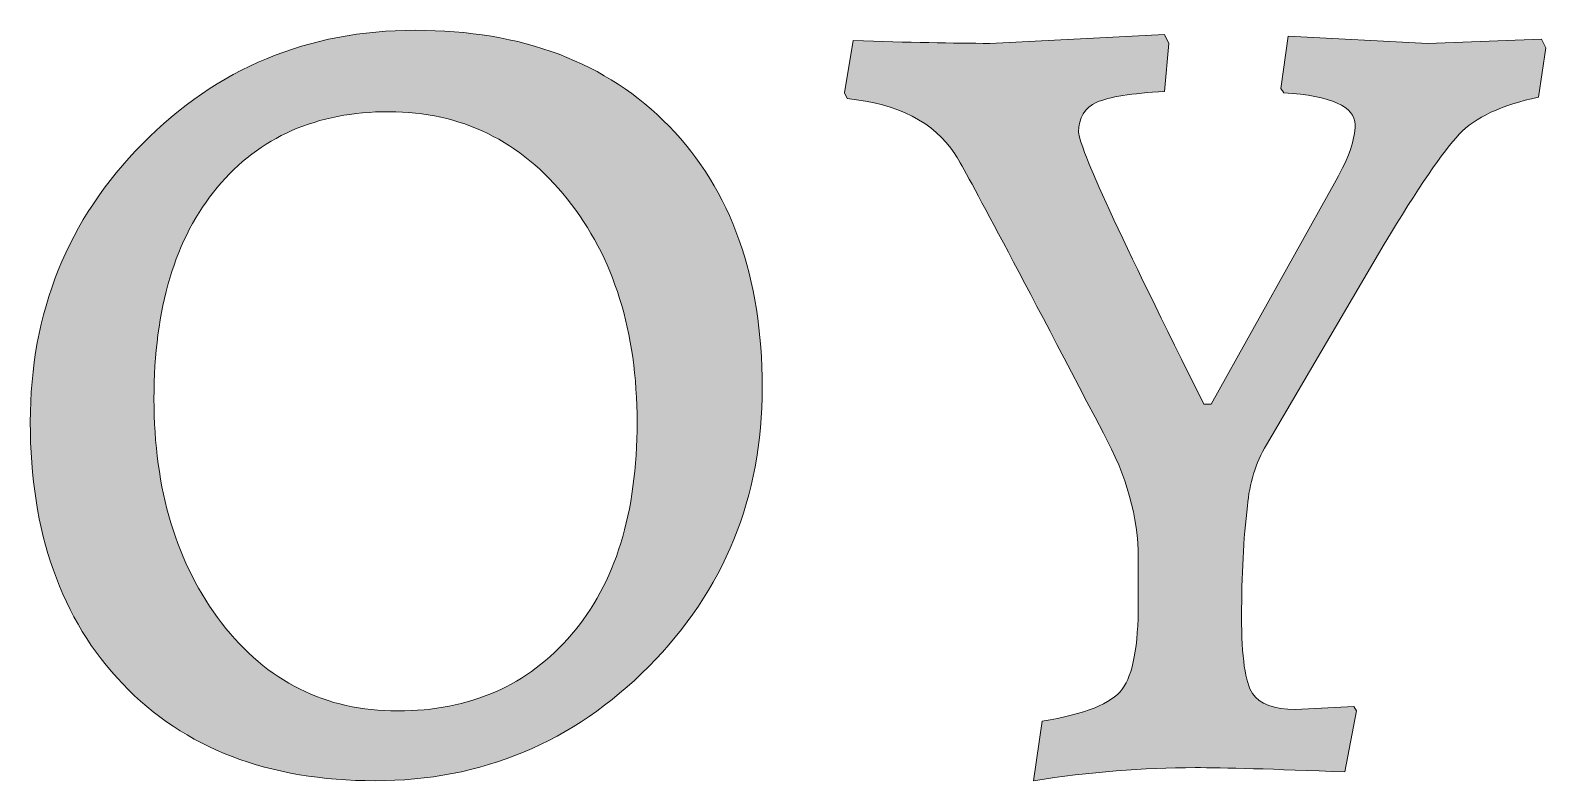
# Model space of a CAD drawing. Header units: inches. Extents: x 31.1 to 38.11, y -32.08 to -24.37.
# Drawn here: x 36.154 to 38.111, y -25.609 to -24.639 of the extents above; entities that cross this region are included whole.
import ezdxf

# ---------------------------------------------------------------- set-up
doc = ezdxf.new("R2010")
doc.units = ezdxf.units.IN
doc.header["$MEASUREMENT"] = 0
doc.layers.add('Layer 2', color=7, linetype='Continuous')

msp = doc.modelspace()

# ---------------------------------------------------------------- hatches: boundary and pattern name
at = {"layer": 'Layer 2', "true_color": 0xffffff}
h = msp.add_hatch(color=7, dxfattribs=at)
h.dxf.hatch_style = 2
edge = h.paths.add_edge_path()
edge.add_spline(control_points=[(37.0991, -25.1005), (37.0991, -25.2427), (37.0502, -25.363), (36.9525, -25.4613), (36.8548, -25.5597), (36.737, -25.6089), (36.5992, -25.6089), (36.4613, -25.6089), (36.3527, -25.5672), (36.2731, -25.4839), (36.1935, -25.4006), (36.1537, -25.2878), (36.1537, -25.1456), (36.1537, -25.0034), (36.202, -24.8834), (36.2985, -24.7857), (36.395, -24.688), (36.5124, -24.6391), (36.6509, -24.6391), (36.7893, -24.6391), (36.8986, -24.6805), (36.9788, -24.7631), (37.059, -24.8458), (37.0991, -24.9583), (37.0991, -25.1005)], knot_values=[0, 0, 0, 0, 1, 1, 1, 2, 2, 2, 3, 3, 3, 4, 4, 4, 5, 5, 5, 6, 6, 6, 7, 7, 7, 8, 8, 8, 8], degree=3, periodic=1)
edge = h.paths.add_edge_path()
edge.add_spline(control_points=[(36.3135, -25.1155), (36.3135, -25.2327), (36.3426, -25.3292), (36.4009, -25.405), (36.4592, -25.4808), (36.535, -25.5187), (36.6283, -25.5187), (36.7216, -25.5187), (36.7965, -25.4858), (36.8529, -25.42), (36.9093, -25.3542), (36.9375, -25.2628), (36.9375, -25.1456), (36.9375, -25.0285), (36.9074, -24.9323), (36.8473, -24.8571), (36.7871, -24.7819), (36.7103, -24.7443), (36.617, -24.7443), (36.5237, -24.7443), (36.4497, -24.7769), (36.3953, -24.8421), (36.3408, -24.9072), (36.3135, -24.9984), (36.3135, -25.1155)], knot_values=[0, 0, 0, 0, 1, 1, 1, 2, 2, 2, 3, 3, 3, 4, 4, 4, 5, 5, 5, 6, 6, 6, 7, 7, 7, 8, 8, 8, 8], degree=3, periodic=1)
h = msp.add_hatch(color=7, dxfattribs=at)
h.dxf.hatch_style = 2
edge = h.paths.add_edge_path()
edge.add_spline(control_points=[(37.7785, -24.6466), (37.7785, -24.6466), (37.9589, -24.656), (37.9589, -24.656), (37.9589, -24.656), (38.1055, -24.6504), (38.1055, -24.6504), (38.1055, -24.6504), (38.1111, -24.6617), (38.1111, -24.6617), (38.1111, -24.6617), (38.1017, -24.7255), (38.1017, -24.7255), (38.0541, -24.7356), (38.02, -24.7516), (37.9993, -24.7735), (37.9786, -24.7954), (37.9464, -24.8427), (37.9025, -24.9154), (37.9025, -24.9154), (37.7503, -25.1747), (37.7503, -25.1747), (37.7365, -25.1985), (37.7284, -25.2249), (37.7258, -25.2537), (37.7208, -25.2963), (37.7183, -25.3439), (37.7183, -25.3965), (37.7183, -25.4491), (37.723, -25.4823), (37.7324, -25.4961), (37.7418, -25.5099), (37.7603, -25.5168), (37.7879, -25.5168), (37.7879, -25.5168), (37.8631, -25.513), (37.8631, -25.513), (37.8631, -25.513), (37.8668, -25.5187), (37.8668, -25.5187), (37.8668, -25.5187), (37.8518, -25.5976), (37.8518, -25.5976), (37.759, -25.5938), (37.6945, -25.592), (37.6582, -25.592), (37.5918, -25.592), (37.5222, -25.5976), (37.4496, -25.6089), (37.4496, -25.6089), (37.4608, -25.5318), (37.4608, -25.5318), (37.516, -25.5231), (37.5504, -25.5093), (37.5642, -25.4905), (37.578, -25.4717), (37.5849, -25.4347), (37.5849, -25.3796), (37.5849, -25.3796), (37.5849, -25.3213), (37.5849, -25.3213), (37.5849, -25.2687), (37.5699, -25.2149), (37.5398, -25.1597), (37.4232, -24.9367), (37.3594, -24.8164), (37.3481, -24.7989), (37.3205, -24.7575), (37.2741, -24.7337), (37.209, -24.7274), (37.209, -24.7274), (37.2053, -24.7199), (37.2053, -24.7199), (37.2053, -24.7199), (37.2165, -24.6522), (37.2165, -24.6522), (37.2879, -24.6548), (37.3468, -24.656), (37.3932, -24.656), (37.3932, -24.656), (37.6187, -24.6447), (37.6187, -24.6447), (37.6187, -24.6447), (37.6244, -24.656), (37.6244, -24.656), (37.6244, -24.656), (37.6187, -24.718), (37.6187, -24.718), (37.5761, -24.7206), (37.547, -24.7252), (37.5313, -24.7321), (37.5157, -24.739), (37.5078, -24.7519), (37.5078, -24.7707), (37.5078, -24.7894), (37.5617, -24.9066), (37.6695, -25.1221), (37.6695, -25.1221), (37.6789, -25.1221), (37.6789, -25.1221), (37.6789, -25.1221), (37.8405, -24.8327), (37.8405, -24.8327), (37.8567, -24.8039), (37.8649, -24.7801), (37.8649, -24.7613), (37.8649, -24.7375), (37.8342, -24.7237), (37.7728, -24.7199), (37.7728, -24.7199), (37.7691, -24.7143), (37.7691, -24.7143), (37.7691, -24.7143), (37.7785, -24.6466), (37.7785, -24.6466)], knot_values=[0, 0, 0, 0, 1, 1, 1, 2, 2, 2, 3, 3, 3, 4, 4, 4, 5, 5, 5, 6, 6, 6, 7, 7, 7, 8, 8, 8, 9, 9, 9, 10, 10, 10, 11, 11, 11, 12, 12, 12, 13, 13, 13, 14, 14, 14, 15, 15, 15, 16, 16, 16, 17, 17, 17, 18, 18, 18, 19, 19, 19, 20, 20, 20, 21, 21, 21, 22, 22, 22, 23, 23, 23, 24, 24, 24, 25, 25, 25, 26, 26, 26, 27, 27, 27, 28, 28, 28, 29, 29, 29, 30, 30, 30, 31, 31, 31, 32, 32, 32, 33, 33, 33, 34, 34, 34, 35, 35, 35, 36, 36, 36, 37, 37, 37, 38, 38, 38, 38], degree=3, periodic=1)

# ---------------------------------------------------------------- linework, layer by layer
at = {"layer": 'Layer 2', "lineweight": 0}
for points, knots in [([(37.0991, -25.1005), (37.0991, -25.2427), (37.0502, -25.363), (36.9525, -25.4613), (36.8548, -25.5597), (36.737, -25.6089), (36.5992, -25.6089), (36.4613, -25.6089), (36.3527, -25.5672), (36.2731, -25.4839), (36.1935, -25.4006), (36.1537, -25.2878), (36.1537, -25.1456), (36.1537, -25.0034), (36.202, -24.8834), (36.2985, -24.7857), (36.395, -24.688), (36.5124, -24.6391), (36.6509, -24.6391), (36.7893, -24.6391), (36.8986, -24.6805), (36.9788, -24.7631), (37.059, -24.8458), (37.0991, -24.9583), (37.0991, -25.1005)], [0, 0, 0, 0, 1, 1, 1, 2, 2, 2, 3, 3, 3, 4, 4, 4, 5, 5, 5, 6, 6, 6, 7, 7, 7, 8, 8, 8, 8]), ([(37.7785, -24.6466), (37.7785, -24.6466), (37.9589, -24.656), (37.9589, -24.656), (37.9589, -24.656), (38.1055, -24.6504), (38.1055, -24.6504), (38.1055, -24.6504), (38.1111, -24.6617), (38.1111, -24.6617), (38.1111, -24.6617), (38.1017, -24.7255), (38.1017, -24.7255), (38.0541, -24.7356), (38.02, -24.7516), (37.9993, -24.7735), (37.9786, -24.7954), (37.9464, -24.8427), (37.9025, -24.9154), (37.9025, -24.9154), (37.7503, -25.1747), (37.7503, -25.1747), (37.7365, -25.1985), (37.7284, -25.2249), (37.7258, -25.2537), (37.7208, -25.2963), (37.7183, -25.3439), (37.7183, -25.3965), (37.7183, -25.4491), (37.723, -25.4823), (37.7324, -25.4961), (37.7418, -25.5099), (37.7603, -25.5168), (37.7879, -25.5168), (37.7879, -25.5168), (37.8631, -25.513), (37.8631, -25.513), (37.8631, -25.513), (37.8668, -25.5187), (37.8668, -25.5187), (37.8668, -25.5187), (37.8518, -25.5976), (37.8518, -25.5976), (37.759, -25.5938), (37.6945, -25.592), (37.6582, -25.592), (37.5918, -25.592), (37.5222, -25.5976), (37.4496, -25.6089), (37.4496, -25.6089), (37.4608, -25.5318), (37.4608, -25.5318), (37.516, -25.5231), (37.5504, -25.5093), (37.5642, -25.4905), (37.578, -25.4717), (37.5849, -25.4347), (37.5849, -25.3796), (37.5849, -25.3796), (37.5849, -25.3213), (37.5849, -25.3213), (37.5849, -25.2687), (37.5699, -25.2149), (37.5398, -25.1597), (37.4232, -24.9367), (37.3594, -24.8164), (37.3481, -24.7989), (37.3205, -24.7575), (37.2741, -24.7337), (37.209, -24.7274), (37.209, -24.7274), (37.2053, -24.7199), (37.2053, -24.7199), (37.2053, -24.7199), (37.2165, -24.6522), (37.2165, -24.6522), (37.2879, -24.6548), (37.3468, -24.656), (37.3932, -24.656), (37.3932, -24.656), (37.6187, -24.6447), (37.6187, -24.6447), (37.6187, -24.6447), (37.6244, -24.656), (37.6244, -24.656), (37.6244, -24.656), (37.6187, -24.718), (37.6187, -24.718), (37.5761, -24.7206), (37.547, -24.7252), (37.5313, -24.7321), (37.5157, -24.739), (37.5078, -24.7519), (37.5078, -24.7707), (37.5078, -24.7894), (37.5617, -24.9066), (37.6695, -25.1221), (37.6695, -25.1221), (37.6789, -25.1221), (37.6789, -25.1221), (37.6789, -25.1221), (37.8405, -24.8327), (37.8405, -24.8327), (37.8567, -24.8039), (37.8649, -24.7801), (37.8649, -24.7613), (37.8649, -24.7375), (37.8342, -24.7237), (37.7728, -24.7199), (37.7728, -24.7199), (37.7691, -24.7143), (37.7691, -24.7143), (37.7691, -24.7143), (37.7785, -24.6466), (37.7785, -24.6466)], [0, 0, 0, 0, 1, 1, 1, 2, 2, 2, 3, 3, 3, 4, 4, 4, 5, 5, 5, 6, 6, 6, 7, 7, 7, 8, 8, 8, 9, 9, 9, 10, 10, 10, 11, 11, 11, 12, 12, 12, 13, 13, 13, 14, 14, 14, 15, 15, 15, 16, 16, 16, 17, 17, 17, 18, 18, 18, 19, 19, 19, 20, 20, 20, 21, 21, 21, 22, 22, 22, 23, 23, 23, 24, 24, 24, 25, 25, 25, 26, 26, 26, 27, 27, 27, 28, 28, 28, 29, 29, 29, 30, 30, 30, 31, 31, 31, 32, 32, 32, 33, 33, 33, 34, 34, 34, 35, 35, 35, 36, 36, 36, 37, 37, 37, 38, 38, 38, 38]), ([(36.3135, -25.1155), (36.3135, -25.2327), (36.3426, -25.3292), (36.4009, -25.405), (36.4592, -25.4808), (36.535, -25.5187), (36.6283, -25.5187), (36.7216, -25.5187), (36.7965, -25.4858), (36.8529, -25.42), (36.9093, -25.3542), (36.9375, -25.2628), (36.9375, -25.1456), (36.9375, -25.0285), (36.9074, -24.9323), (36.8473, -24.8571), (36.7871, -24.7819), (36.7103, -24.7443), (36.617, -24.7443), (36.5237, -24.7443), (36.4497, -24.7769), (36.3953, -24.8421), (36.3408, -24.9072), (36.3135, -24.9984), (36.3135, -25.1155)], [0, 0, 0, 0, 1, 1, 1, 2, 2, 2, 3, 3, 3, 4, 4, 4, 5, 5, 5, 6, 6, 6, 7, 7, 7, 8, 8, 8, 8])]:
    msp.add_open_spline(points, degree=3, knots=knots, dxfattribs=at)

doc.saveas('drawing.dxf')
